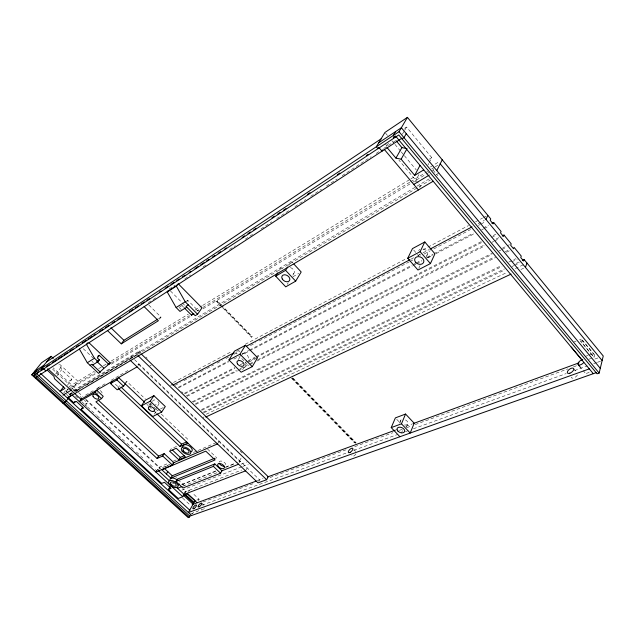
<?xml version="1.0" encoding="UTF-8"?>
<svg xmlns="http://www.w3.org/2000/svg" width="635" height="635" viewBox="0 0 635 635"><rect width="100%" height="100%" fill="white"/><g stroke="black" fill="none" stroke-linecap="round" stroke-linejoin="round"><path stroke-width="0.48" stroke-dasharray="3.17 2.38" d="M594.662 355.021L594.09 357.307L582.152 342.852L582.755 340.574L594.662 355.021L592.622 355.767L580.723 341.36L581.327 339.098L593.193 353.489L592.622 355.767M406.297 427.434L407.733 423.942M401.383 433.181L402.487 430.522M399.415 423.085L400.51 420.481M426.037 257.302L427.268 254.698M418.79 268.232L420.045 265.573M432.657 170.712L433.522 169.021M419.695 187.531L420.545 185.896L398.899 160.107M427.903 165.084L428.768 163.441M429.197 162.616L431.776 157.67L406.519 127.032L404.043 128.667M258.818 481.37L259.604 479.869L131.453 356.672L129.413 359.489L137.2 354.862L139.24 352.02L140.66 353.401M415.036 181.975L418.973 174.506M245.943 470.138L247.158 467.908M239.562 460.851L241.205 457.875M239.411 462.732L240.228 461.248L238.411 461.97M192.556 513.826L193.5 512.167M198.326 500.65L199.128 499.245L192.199 492.823M402.352 134.247L404.201 131.04M404.67 130.239L406.519 127.032M215.511 459.153L216.448 457.525L207.208 448.723M188.603 491.657L189.42 490.252L185.436 491.792L184.753 492.95M217.464 443.952L218.892 441.5L217.075 442.285M184.579 493.689L185.817 491.569L182.904 488.879M386.826 145.923L388.715 142.724M245.078 363.331L246.959 360.204M242.594 369.792L246.491 363.315L239.8 356.552M292.798 275.153L293.791 273.526M287.25 284.361L288.258 282.702M238.292 359.632L240.197 356.521M203.144 418.259L204.033 416.806M222.814 307.864L251.42 337.185L252.143 336.542L222.179 305.816M251.42 337.185L252.143 336.542M288.687 265.382L291.251 261.247L292.576 262.684M169.648 451.207L171.125 448.842L176.903 446.254M155.924 472.051L158.837 467.384L167.934 463.463M279.344 270.415L281.408 267.129L282.726 268.541M154.321 414.179L156.393 411.043L159.631 409.4M170.704 385.794L172.609 382.937M155.424 409.377L157.059 406.916M157.607 406.09L158.694 404.447M149.693 405.408L151.9 402.13M222.139 307.165L216.686 301.577L216.932 301.212L217.416 300.926L221.496 305.117M217.416 300.926L216.686 301.577M186.841 301.696L187.817 300.315L198.406 311.031M138.097 365.442L139.105 364.03L137.406 365.014M125.254 383.873L126.913 381.54L145.558 399.217M119.563 385.699L117.912 388.025L118.856 387.485L114.229 383.119M140.93 352.29L139.525 350.933L136.993 354.441L74.954 391.398M159.441 319.27L161.012 317.095L148.836 305.014M85.122 405.876L87.209 403.034L84.352 400.399M76.065 391.922L77.343 390.223L53.078 367.8M74.692 391.343L75.755 389.93L83.01 396.629M71.128 390.247L77.954 381.262L59.087 363.752M68.445 393.136L69.858 394.438L71.366 392.438M71.636 392.39L68.667 396.311L66.5 394.319M63.619 393.16L67.024 388.707M68.04 389.072L66.334 391.311L96.044 373.38M67.286 385.389L71.858 379.42L61.547 369.864L60.936 367.387L58.261 364.911M56.888 375.801L61.547 369.864M55.674 374.063L60.936 367.387M148.399 302.665L156.678 297.236M169.1 289.1L174.903 285.298M184.833 278.789L190.635 274.987M203.057 266.851L206.367 264.676M229.552 249.484L235.347 245.681M245.285 239.173L253.563 233.744M261.017 228.862L271.78 221.805M276.749 218.551L289.997 209.867M294.965 206.613L305.737 199.557M310.705 196.302L321.469 189.246M326.438 185.991L337.201 178.935M342.17 175.681L355.417 166.997M356.243 166.457L371.15 156.686M376.118 153.432L379.428 151.257M395.661 140.629L383.572 148.55L382.357 147.106M158.544 318.643L161.012 317.095M186.309 301.26L187.817 300.315M179.816 306.856L184.348 304.03M71.858 379.42L66.985 382.429L51.911 368.514M429.339 159.179L431.776 157.67M68.969 386.723L94.393 371.269M98.623 368.697L106.243 364.069M111.323 360.982L188.341 314.158M195.112 310.039L201.882 305.927M202.724 305.411L410.083 179.356M410.932 178.84L415.163 176.268M430.395 167.005L439.714 161.346M196.945 310.904L198.62 309.888M69.85 387.977L65.619 390.541L67.739 392.493M70.58 387.533L95.282 372.586M111.284 362.895L189.349 315.651M196.937 311.055L198.676 310.007M202.875 307.459L409.797 182.213M410.647 181.705L427.609 171.434M431.736 168.934L434.276 167.394M435.126 166.886L440.214 163.806M111.323 364.157L191.103 316.008M202.986 308.84L410.94 183.34M411.79 182.824L425.672 174.45M426.22 174.117L428.935 172.482M73.223 390.604L139.525 350.933M74.112 390.914L416.1 186.69M416.949 186.182L429.704 178.57M436.507 174.506L439.063 172.982M69.858 394.438L74.105 391.906M72.501 393.105L69.945 394.629L67.056 391.97M75.7 391.2L430.347 180.062M77.097 390.62L82.161 387.604M86.384 385.096L128.572 359.989M85.558 395.145L94.059 390.207M97.457 388.231L105.108 383.786M111.054 380.325L119.555 375.388M120.404 374.896L129.754 369.459M96.274 389.176L98.822 387.699M292.941 276.773L298.712 273.431M149.884 365.863L151.201 365.109M84.725 404.447L87.209 403.034M125.278 382.46L126.913 381.54M173.482 382.468L232.14 351.266M245.269 344.281L406.368 258.604M422.997 249.753L468.527 225.544M475.528 221.813L482.536 218.091M483.41 217.622L486.037 216.225M236.712 351.345L239.339 349.956M410.797 259.278L414.298 257.429M417.798 255.572L422.172 253.262M423.045 252.801L429.165 249.563M478.155 223.647L484.283 220.409M175.062 385.31L180.324 382.54M183.832 380.69L189.095 377.912M189.968 377.452L196.985 373.753M200.493 371.904L205.756 369.133M206.629 368.673L213.646 364.974M217.154 363.125L222.417 360.347M225.925 358.497L228.552 357.116M233.815 354.338L239.951 351.107M250.476 345.559L255.738 342.781M259.247 340.931L409.194 261.89M410.067 261.43L413.575 259.58M424.101 254.032L430.236 250.793M433.745 248.944L470.575 229.529M478.465 225.369L480.219 224.449M481.1 223.988L485.481 221.671M178.395 387.231L228.457 361.069M242.506 353.727L248.658 350.52M249.539 350.06L412.012 265.168M412.893 264.708L415.528 263.334M416.409 262.874L421.672 260.12M426.942 257.365L433.094 254.159M433.975 253.698L473.496 233.045M483.156 228.005L488.426 225.25M426.688 258.104L432.467 255.087M178.491 387.961L228.592 361.839M233.863 359.092L239.133 356.338M240.014 355.878L248.801 351.298M249.682 350.837L412.266 266.057M413.147 265.597L415.782 264.224M416.663 263.763L421.934 261.017M428.085 257.81L432.483 255.516M435.999 253.683L474.662 233.521M481.695 229.854L483.457 228.933M484.33 228.481L488.728 226.187M184.563 393.2L234.823 367.53M240.109 364.823L242.753 363.474M248.047 360.775L255.103 357.172M255.984 356.719L481.695 241.419M493.157 235.561L495.8 234.212M184.674 393.946L234.966 368.308M247.317 362.013L255.254 357.965M256.143 357.513L482.886 241.911M491.712 237.411L496.118 235.164M249.047 362.013L257.58 357.672M160.441 408.996L164.489 406.948M186.118 396.01L236.45 370.522M239.982 368.737L254.111 361.585M257.643 359.791L484.576 244.896M496.062 239.085L499.594 237.299M187.119 396.311L237.482 370.864M238.371 370.419L248.968 365.061M249.857 364.609L252.508 363.276M256.921 361.037L484.902 245.848M491.966 242.276L493.736 241.387M494.617 240.943L499.039 238.704M192.135 401.828L492.538 253.079M502.317 248.237L509.429 244.713M193.159 402.153L491.99 254.484M499.102 250.968L500.88 250.095M501.777 249.65L506.222 247.452M195.445 403.733L494.506 256.961M505.19 251.722L508.754 249.976M195.58 404.495L495.744 257.5M506.436 252.27L509.992 250.523M201.47 409.567L501.618 265.533M508.762 262.104L515.906 258.675M201.62 410.345L501.975 266.525M511.81 261.81L517.176 259.247M202.978 412.313L504.444 268.938M516.072 263.406L518.755 262.128M204.025 412.671L504.809 269.938M511.969 266.541L513.763 265.692M514.66 265.263L520.033 262.715M206.264 414.203L507.262 272.336M515.326 268.534L523.383 264.739M520.954 269.486L523.645 268.224M173.395 461.113L176.125 459.938M193.413 452.485L197.056 450.913M197.969 450.525L216.162 442.674M157.385 469.717L170.124 464.248M165.132 466.749L169.608 464.828M172.387 483.981L174.18 483.259M181.935 484.378L216.551 470.646M225.655 467.035L237.498 462.336M181.658 484.846L216.273 471.13M225.385 467.519L235.402 463.55M182.999 486.124L217.63 472.48M241.054 464.193L246.586 462.026M181.856 490.141L241.8 466.796M242.721 466.431L248.253 464.28M183.991 492.276L241.665 470.027M574.246 341.828L576.016 341.146M579.557 339.781L581.327 339.098M580.723 341.36L582.755 340.574M196.723 500.134L199.128 499.245M585.2 356.449L587.859 355.465M588.748 355.132L593.193 353.489M257.27 480.727L263.049 478.607M394.899 430.292L397.685 429.276M405.813 426.299L412.567 423.823M588.605 359.315L592.257 357.981M203.049 501.967L254.238 483.298M270.058 477.528L347.305 449.35M354.751 446.635L392.914 432.721M399.431 430.347L402.217 429.323M406.876 427.625L411.528 425.934M415.25 424.577L567.88 368.903M573.468 366.871L577.191 365.514M594.876 359.061L599.527 357.362M202.001 505.15L347.242 452.684M353.766 450.326L397.55 434.507M405.336 431.697L408.13 430.689M413.385 428.792L566.174 373.594M574.556 370.562L587.224 365.99M593.749 363.633L596.551 362.625M597.479 362.283L601.266 360.918M190.238 514.072L192.961 513.104M182.682 498.15L190.722 505.539M85.574 399.756L160.274 468.709M72.414 388.549L75.454 391.358M80.058 396.438L81.486 397.756M75.613 396.049L77.597 397.875M81.772 401.725L86.916 406.456M87.614 407.099L96.393 415.179M97.099 415.83L105.862 423.902M108.768 426.585L115.34 432.625M118.253 435.316L126.27 442.698M127 443.365L133.58 449.421M136.469 452.088L143.065 458.16M145.947 460.812L152.551 466.892M155.424 469.535L156.877 470.876M178.046 479.766L184.348 485.592M201.612 503.103L204.216 505.516M85.963 399.351L160.306 468.011M83.296 348.718L93.178 358.045M91.94 361.291L93.313 362.585M149.86 403.296L154.876 408.059M155.599 408.742L157.75 410.781M161.338 414.179L189.301 440.698M148.638 403.693L150.749 405.694M146.836 404.297L148.273 405.654M148.995 406.337L153.305 410.424M154.027 411.107L156.186 413.147M138.771 364.498L239.959 461.74M145.867 356.973L147.177 358.251M181.626 391.66L182.999 392.986M240.197 451.088L242.165 452.993M182.332 305.895L183.65 307.221M179.054 307.324L181.285 309.562M235.783 352.496L237.117 353.846M170.466 290.965L181.61 302.204M182.309 302.903L185.095 305.713M353.965 449.604L355.767 451.437M293.045 378.127L356.124 442.833M292.148 377.801L355.941 443.23M216.932 301.212L251.912 336.915M292.291 378.476L355.338 443.127M291.394 378.158L354.473 442.817M396.692 419.291L399.994 422.783M413.726 250.063L416.885 253.706M417.512 254.437L418.775 255.889M385.532 144.177L386.81 145.693M573.611 368.522L576.421 371.88M385.58 133.183L387.461 135.438M391.851 140.684L394.351 143.685M394.978 144.431L400.622 151.186M401.241 151.932L403.749 154.932M404.376 155.686L416.282 169.934M583.12 370.554L585.002 372.793M433.006 170.021L437.698 175.681M157.782 401.471A3.469 1.984 33.1 0 1 158.917 403.971A3.469 1.984 33.1 0 1 156.988 404.971M156.202 404.805A3.469 1.984 33.1 0 1 155.4 404.487M152.773 401.542A3.469 1.984 33.1 0 1 156.297 400.447M204.359 508.016A2.556 0.889 -47.8 0 1 203.946 508.532M203.486 509.008A2.556 0.889 -47.8 0 1 201.628 510.008A2.556 0.889 -47.8 0 1 201.708 508.572M355.973 453.938A2.992 1.27 -44.5 0 1 353.219 456.263A2.992 1.27 -44.5 0 1 351.917 455.39M577.382 374.967A3.786 1.865 -36.5 0 1 573.826 377.896A3.786 1.865 -36.5 0 1 571.246 377.158M589.209 372.126A3.85 1.897 -35.9 0 1 584.827 372.316M198.636 510.381A2.54 0.881 -47.8 0 1 196.826 511.786A2.54 0.881 -47.8 0 1 196.088 511.294M242.149 353.774A3.866 2.477 31.3 0 1 247.491 355.521A3.866 2.477 31.3 0 1 246.658 359.283M175.863 477.377A3.175 1.683 30.8 0 1 176.617 477.687M219.099 462.002A3.762 2.103 29.7 0 1 223.576 461.867A3.762 2.103 29.7 0 1 225.52 465.772M98.115 393.644A3.381 1.865 34.8 0 1 96.861 392.478M100.203 390.557A3.381 1.865 34.8 0 1 102.116 393.565M290.282 267.629A4.326 3.111 32 0 1 294.291 271.534A4.326 3.111 32 0 1 291.354 274.471M423.41 248.976A4.739 3.683 23.1 0 1 427.371 252.262A4.739 3.683 23.1 0 1 425.879 256.08M420.306 255.381A4.739 3.683 23.1 0 1 419.433 254.579M418.663 250.722A4.739 3.683 23.1 0 1 420.045 249.325M405.424 419.949A4.016 2.588 22.6 0 1 407.876 423.632A4.016 2.588 22.6 0 1 403.804 424.831M400.653 422.577A4.016 2.588 22.6 0 1 401.637 419.576"/><path stroke-width="0.95" d="M596.614 372.515L189.794 516.128L189.111 517.319L33.774 375.476L398.756 134.969L597.059 373.793L599.146 373.062L603.25 356.005L524.121 259.58L522.335 260.429M525.439 267.383L526.971 263.049M524.121 259.58L523.613 261.017L520.748 257.532L521.271 256.095L514.088 247.356L513.556 248.777L510.667 245.261L511.207 243.832L504.007 235.061L502.237 235.958M504.007 235.061L503.452 236.474L500.531 232.918L501.086 231.505L493.697 222.496L491.934 223.409M493.697 222.496L493.117 223.893L490.164 220.297L490.744 218.9L407.424 117.364L384.953 132.437L376.341 146.741L377.968 148.669L378.762 147.344L382.008 151.193L382.786 149.868M401.471 423.815L405.559 414.036L414.187 423.228L410.194 433.046L401.471 423.815L391.231 427.609L399.907 436.729M486.029 219.488L487.783 215.297M391.231 427.609L395.375 417.894L405.559 414.036M430.419 263.588L434.943 253.794L424.791 241.967L412.464 248.61L407.726 258.278L417.957 270.01L430.419 263.588L420.132 251.682L424.791 241.967M436.777 170.577L442.246 159.798M130.111 360.164L258.024 482.862L266.644 479.727L268.208 476.718L141.375 354.092M386.953 147.439L395.923 158.123L401.137 159.195L414.695 175.379L419.949 165.513M401.137 159.195L407.051 148.653L401.899 147.614L396.256 140.835M220.607 473.21L221.988 470.757L214.781 463.923L177.348 479.115L175.927 481.481L182.943 487.966L220.607 473.21L213.376 466.368L175.927 481.481M395.923 158.123L401.899 147.614M193.103 504.238L188.357 512.508L589.32 368.887M256.342 481.068L192.199 504.571L195.12 500.729L187.516 493.705M406.265 133.675L403.979 137.66L402.042 138.93M213.376 466.368L214.781 463.923M593.304 373.682L395.692 136.176L394.914 137.501L393.271 135.533L395.605 131.564M189.111 517.319L188.206 517.636L31.75 374.856L399.042 131.707L407.424 117.364M170.164 486.545L168.386 489.482L178.213 498.491L182.777 496.76L184.515 493.792M252.254 366.641L257.58 357.672L245.435 345.313L234.442 351.147L228.949 359.981L241.133 372.213L252.254 366.641L239.974 354.211L228.949 359.981M277.797 272.883L275.725 276.177L285.734 286.845L295.68 281.154L301.188 271.994L293.902 264.112M170.839 478.107L215.043 459.962L205.78 451.152L161.893 469.852L170.839 478.107L172.268 475.766L214.646 458.272M178.832 459.796L185.483 456.938L176.252 448.262L169.648 451.207L178.832 459.796L180.284 457.414L184.436 455.62M166.378 473.988L167.815 471.646M239.974 354.211L245.435 345.313M155.924 472.051L172.395 465.026L173.855 462.653L164.187 453.644L158.599 456.136L157.115 458.486L95.925 401.796L101.552 398.621L103.219 396.319L96.695 390.247L95.012 392.541L79.319 401.598L81.558 398.582M118.626 388.691L180.07 446.564L181.546 444.175L186.714 441.857M275.725 276.177L285.607 270.335L287.655 267.033M157.115 458.486L162.695 456.009L164.187 453.644M161.671 412.067L165.298 406.535L153.924 395.692L145.113 400.352L141.399 405.813L152.757 416.536L161.671 412.067L150.217 401.193L141.399 405.813M150.217 401.193L153.924 395.692M188.301 304.895L185.952 306.348L195.215 315.682L197.58 314.262L201.97 307.856L178.11 283.639M184.309 307.888L191.556 315.174L192.357 314.015M112.236 381.246L110.553 383.572L117.197 389.819L123.595 386.215L125.254 383.873M110.553 383.572L116.911 379.905L118.594 377.563L144.677 402.249M186.793 307.189L179.975 311.404L176.117 307.53L167.275 292.013L176.316 286.107L177.213 284.869M167.275 292.013L168.172 290.782M168.386 489.482L171.077 488.41L164.425 482.298L161.75 483.394L81.082 409.408L82.645 407.281M79.375 349.028L87.305 362.728L98.6 373.356C102.275 369.641 106.331 366.355 110.307 362.982L88.987 342.741M107.505 330.581L121.285 343.845L123.92 340.304L157.718 319.159M182.777 496.76L72.025 394.883L67.905 397.32L73.898 402.82L74.954 401.407M92.686 364.958L98.068 361.632L99.377 359.894L97.314 357.934L99.29 355.33L109.093 364.625M69.104 397.192L66.334 400.86L63.048 403.423M63.556 386.882L60.127 391.335L65 388.366L54.562 378.77L53.927 376.293L47.165 370.07M87.678 342.837L86.471 344.384L94.472 358.235L98.068 361.632M45.903 370.903L43.402 368.602L42.497 369.729L41.243 368.578L51.102 356.346L53.284 358.362M33.774 375.476L34.679 374.364L189.794 516.128M38.632 371.753L35.346 374.444L34.099 373.309L36.806 369.959M31.75 374.856L41.585 362.728L51.102 356.346M46.649 361.863L381.079 138.867M34.457 371.523L43.958 365.212M378.722 142.788L401.36 127.738L600.281 368.356M41.013 370.173L43.402 368.602M46.712 366.419L49.197 364.776M52.514 362.593L56.65 359.862M58.309 358.767L62.444 356.037M64.103 354.941L67.413 352.758M69.898 351.123L73.215 348.933M76.525 346.75L79.01 345.115M82.32 342.924L86.463 340.193M88.114 339.106L92.258 336.367M93.916 335.28L95.567 334.185M99.711 331.454L103.021 329.271M105.505 327.628L108.815 325.445M112.133 323.263L114.617 321.62M117.927 319.437L120.412 317.794M129.516 311.785L132.834 309.602M135.318 307.959L138.628 305.776M141.113 304.141L144.423 301.95M146.907 300.315L149.392 298.672M159.329 292.116L160.988 291.028M165.124 288.298L168.434 286.107M170.918 284.472L174.236 282.281M176.72 280.646L179.205 279.011M182.515 276.82L184.999 275.185M189.143 272.455L190.794 271.359M194.937 268.629L198.247 266.438M200.731 264.803L204.041 262.62M206.526 260.977L209.01 259.342M212.328 257.151L214.805 255.516M218.123 253.333L220.607 251.69M224.742 248.96L226.401 247.864M242.133 237.49L244.618 235.847M247.928 233.664L250.412 232.021M253.73 229.838L256.215 228.203M271.947 217.821L274.431 216.178M277.741 213.995L280.226 212.36M283.535 210.169L286.02 208.534M307.546 194.326L310.031 192.691M337.36 174.657L339.844 173.022M366.339 155.543L367.998 154.448M393.271 137.771L395.692 136.176M402.042 138.097L37.155 376.626L35.473 378.254M87.305 362.728L94.472 358.235M97.75 356.291L99.29 355.33M176.117 307.53L185.253 301.808L197.58 314.262M121.285 343.845L158.393 320.723L144.113 306.594M90.099 365.355L91.908 364.236L100.433 372.253M97.838 360.847L99.377 359.894M414.695 175.379L423.72 169.886M107.886 364.442L110.307 362.982M191.556 315.174L193.834 313.793M62.976 395.145L71.128 390.247M413.75 184.412L429.284 175.077M67.389 398.002L433.181 181.229M73.898 402.82L76.367 401.391L83.558 408.003L81.082 409.408M137.096 366.855L81.002 399.328L74.454 393.295M407.726 258.278L420.132 251.682M172.855 385.12L234.093 352.735M246.34 346.258L409.924 259.739M430.046 249.095L472.035 226.885M205.835 417.005L511.08 274.106M180.07 446.564L187.833 443.103M172.855 463.082L217.464 443.952M177.53 488.283L182.086 486.481M221.274 471.043L238.593 464.217M245.539 470.884L184.158 494.395L176.228 487.085M183.301 495.316L187.373 493.76L197.12 502.761M267.502 476.98L394.899 430.292M413.496 423.481L579.025 362.831M40.521 373.364L190.04 510.429M36.243 373.324L191.611 515.485M185.102 494.173L194.112 502.483M158.099 470.376L169.537 480.917M47.696 368.657L74.787 393.621M184.206 494.522L193.207 502.817M183.19 495.109L193.405 504.515M163.981 468.106L172.268 475.766M98.314 400.177L158.599 456.136M95.012 392.541L101.552 398.621M162.695 456.009L172.395 465.026M172.537 450.159L180.284 457.414M116.911 379.905L123.595 386.215M96.703 361.323L103.664 367.903M121.007 387.064L181.546 444.175M156.901 413.829L197.691 452.43M110.895 327.731L123.92 340.304M137.914 355.544L266.644 479.727M285.607 270.335L295.68 281.154M384.207 149.304L418.433 189.968M578.12 364.569L581.247 368.308M571.23 347.027L581.874 359.823M399.042 131.707L599.146 373.062M440.214 163.806L602.147 360.601M176.316 286.107L185.253 301.808M583.74 362.514A3.858 1.873 -36.2 0 1 579.303 365.046A3.858 1.873 -36.2 0 1 578.422 362.593A3.858 1.873 -36.2 0 1 582.708 359.632M224.338 466.249A3.762 2.103 29.7 0 1 219.202 463.225M179.427 484.029A5.318 2.802 30.8 0 1 178.403 485.092M169.942 480.123A5.318 2.802 30.8 0 1 172.442 478.036A5.318 2.802 30.8 0 1 177.744 480.441M182.753 446.857A5.278 2.929 31.1 0 1 188.928 445.77A5.278 2.929 31.1 0 1 191.143 451.787M148.963 409.377A3.493 1.976 33 0 0 154.329 411.028A3.493 1.976 33 0 0 151.106 406.694A3.493 1.976 33 0 0 148.963 409.377M199.279 506.73A2.556 0.881 -47.7 0 0 201.747 503.293A2.556 0.881 -47.7 0 0 198.771 505.063A2.556 0.881 -47.7 0 0 199.279 506.73M350.195 452.318A3 1.254 -44.5 0 0 352.766 448.381A3 1.254 -44.5 0 0 348.821 450.62A3 1.254 -44.5 0 0 350.195 452.318M569.889 373.197A3.794 1.849 -36.6 0 0 573.611 368.522A3.794 1.849 -36.6 0 0 568.111 370.53A3.794 1.849 -36.6 0 0 569.889 373.197M193.993 508.595A2.54 0.873 -47.8 0 0 196.461 505.182A2.54 0.873 -47.8 0 0 193.516 506.928A2.54 0.873 -47.8 0 0 193.993 508.595M237.498 363.918A3.889 2.469 31.3 0 0 243.665 365.665A3.889 2.469 31.3 0 0 240.363 360.68A3.889 2.469 31.3 0 0 237.498 363.918M170.982 484.227A3.191 1.675 30.8 0 0 175.935 485.854A3.191 1.675 30.8 0 0 173.03 482.092A3.191 1.675 30.8 0 0 170.982 484.227M218.194 466.328A3.77 2.103 29.7 0 0 224.139 468.225A3.77 2.103 29.7 0 0 220.869 463.725A3.77 2.103 29.7 0 0 218.194 466.328M169.386 484.299A5.326 2.802 30.8 0 0 177.649 487.021A5.326 2.802 30.8 0 0 172.823 480.743A5.326 2.802 30.8 0 0 169.386 484.299M183.547 450.993A3.365 1.857 31.1 0 0 188.785 452.652A3.365 1.857 31.1 0 0 185.769 448.596A3.365 1.857 31.1 0 0 183.547 450.993M182.118 451.12A5.286 2.929 31.1 0 0 190.357 453.739A5.286 2.929 31.1 0 0 185.626 447.358A5.286 2.929 31.1 0 0 182.118 451.12M93.099 396.399A3.397 1.857 34.8 0 0 98.242 398.939A3.397 1.857 34.8 0 0 96.099 394.7A3.397 1.857 34.8 0 0 93.099 396.399M282.313 279.059A4.366 3.104 32 0 0 289.33 280.837A4.366 3.104 32 0 0 285.798 274.923A4.366 3.104 32 0 0 282.313 279.059M415.679 262.35A4.778 3.683 23.3 0 0 423.593 262.517A4.778 3.683 23.3 0 0 418.505 256.619A4.778 3.683 23.3 0 0 415.679 262.35M397.915 431.094A4.04 2.588 22.7 0 0 404.495 431.792A4.04 2.588 22.7 0 0 400.185 427.212A4.04 2.588 22.7 0 0 397.915 431.094"/></g></svg>
